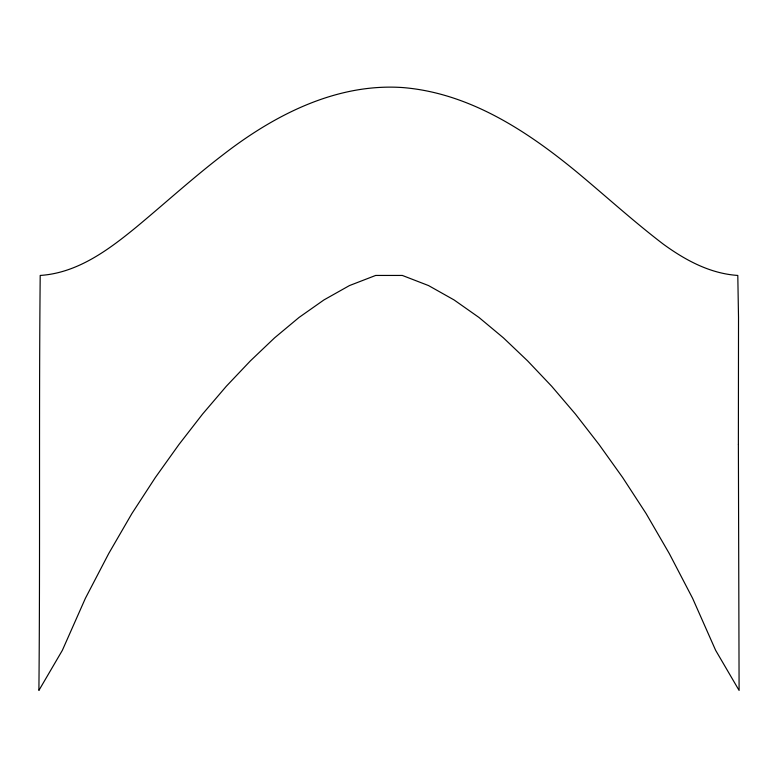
<?xml version="1.0" encoding="UTF-8"?>
<svg xmlns="http://www.w3.org/2000/svg" width="778" height="778" viewBox="0 0 778 778"><rect width="100%" height="100%" fill="white"/><g stroke="black" fill="none" stroke-linecap="round" stroke-linejoin="round"><path stroke-width="1.17" d="M738.38 444.481L739.1 690.426L715.634 650.311L692.605 598.311L669.284 553.547L646.11 513.568L622.643 477.507L599.031 444.481L575.419 414.061L551.67 386.248L527.62 360.895L503.434 337.866L478.947 317.443L454.041 299.919L428.542 285.575L402.323 275.441L375.677 275.441L349.458 285.575L323.959 299.919L299.053 317.443L274.566 337.866L250.38 360.895L226.33 386.248L202.581 414.061L178.969 444.481L155.357 477.507L131.89 513.568L108.716 553.547L85.395 598.311L62.366 650.311L38.9 690.426C40.203 552.098 38.851 413.76 40.203 275.441C77.508 273.029 108.492 249.903 136.383 227.059C165.306 203.029 193.129 177.656 223.004 154.783C274.157 115.105 336.388 82.954 402.907 87.574C469.358 93.029 527.056 130.986 577.159 172.308C605.965 196.27 633.681 221.555 663.488 244.292C685.496 260.27 710.158 273.632 737.797 275.441L738.516 317.443L738.38 444.481"/></g></svg>
